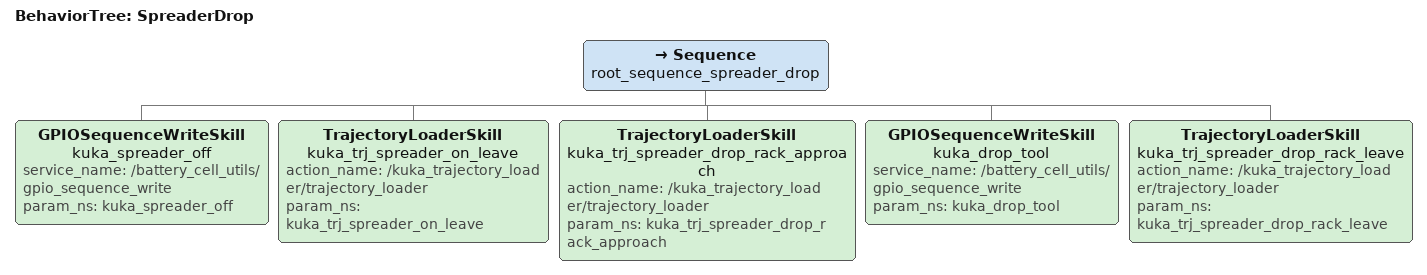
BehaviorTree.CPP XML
<root BTCPP_format="4" >
     <BehaviorTree ID="SpreaderDrop">
        <Sequence name="root_sequence_spreader_drop">
            <GPIOSequenceWriteSkill name="kuka_spreader_off" service_name="/battery_cell_utils/gpio_sequence_write" param_ns="kuka_spreader_off"/>
            <TrajectoryLoaderSkill name="kuka_trj_spreader_on_leave" action_name= "/kuka_trajectory_loader/trajectory_loader" param_ns="kuka_trj_spreader_on_leave"/>
            <TrajectoryLoaderSkill name="kuka_trj_spreader_drop_rack_approach" action_name= "/kuka_trajectory_loader/trajectory_loader" param_ns="kuka_trj_spreader_drop_rack_approach"/>
            <GPIOSequenceWriteSkill name="kuka_drop_tool" service_name="/battery_cell_utils/gpio_sequence_write" param_ns="kuka_drop_tool"/>
            <TrajectoryLoaderSkill name="kuka_trj_spreader_drop_rack_leave" action_name= "/kuka_trajectory_loader/trajectory_loader" param_ns="kuka_trj_spreader_drop_rack_leave"/>
        </Sequence>
     </BehaviorTree>
 </root>
